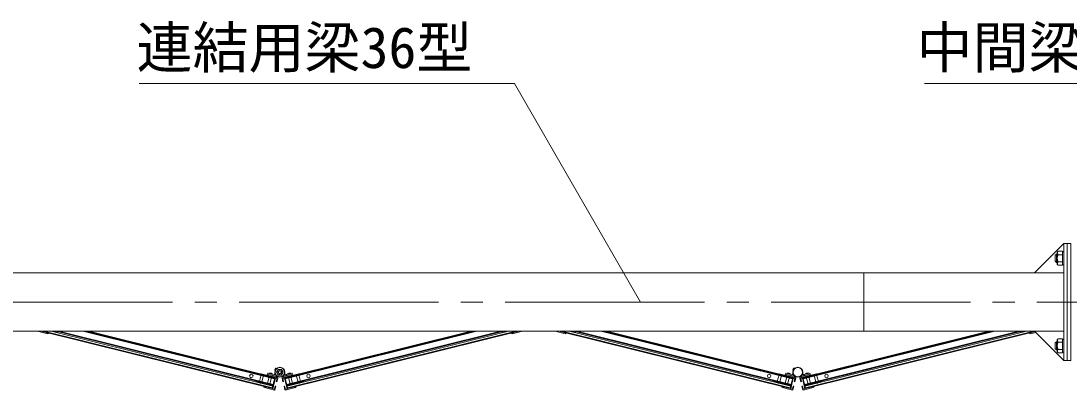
# Model space of a CAD drawing. Units: millimetres, scale not verified. Extents: x 35020 to 55145, y -14438 to 14438.
# Drawn here: x 39026 to 40823, y 11287 to 11919 of the extents above; entities that cross this region are included whole.
import ezdxf
from ezdxf.enums import TextEntityAlignment as Align

# ---------------------------------------------------------------- set-up
doc = ezdxf.new("R2010")
doc.units = ezdxf.units.MM
doc.header["$LTSCALE"] = 38
doc.linetypes.add('CHAIN2', pattern=[12, 9, -1, 1, -1])
doc.linetypes.add('DASHED1', pattern=[1.8, 1.2, -0.6])
for name, color, linetype, lineweight in [('0-6_ﾎﾞﾙﾄ類', 2, 'Continuous', 18), ('1-2_中間梁18', 7, 'Continuous', 18), ('1-3_通芯', 1, 'CHAIN2', 18), ('1-6_標準ﾊﾟﾈﾙ', 7, 'Continuous', 18), ('1-8_文字', 7, 'Continuous', 18), ('1-A_連結用梁36', 7, 'Continuous', 18)]:
    doc.layers.add(name, color=color, linetype=linetype, lineweight=lineweight)
doc.styles.add('ＭＳ ゴシック', font='')
doc.styles.get('ＭＳ ゴシック').set_extended_font_data('MS Gothic')

msp = doc.modelspace()

# ---------------------------------------------------------------- linework, layer by layer
at = {"layer": '0-6_ﾎﾞﾙﾄ類'}
for p, q in [((40801.1, 11519.5), (40799.1, 11517.5)), ((40801.1, 11505.5), (40801.1, 11519.5)), ((40802.5, 11519.5), (40801.1, 11519.5)), ((40802.5, 11523), (40804.12, 11524.62)), ((40802.5, 11502), (40802.5, 11523)), ((40799.1, 11507.5), (40799.1, 11517.5)), ((40801.1, 11505.5), (40799.1, 11507.5)), ((40802.5, 11518.3), (40799.9, 11518.3)), ((40802.5, 11506.7), (40799.9, 11506.7)), ((40802.5, 11505.5), (40801.1, 11505.5)), ((40802.5, 11502), (40804.12, 11500.38)), ((40804.12, 11518.55), (40811.5, 11518.55)), ((40804.12, 11506.45), (40811.5, 11506.45)), ((40801.1, 11369.5), (40799.1, 11367.5)), ((40799.1, 11357.5), (40799.1, 11367.5)), ((40801.1, 11355.5), (40799.1, 11357.5)), ((40802.5, 11368.3), (40799.9, 11368.3)), ((40801.1, 11355.5), (40801.1, 11369.5)), ((40802.5, 11369.5), (40801.1, 11369.5)), ((40802.5, 11373), (40804.12, 11374.62)), ((40802.5, 11352), (40802.5, 11373)), ((40804.12, 11368.55), (40811.5, 11368.55)), ((40802.5, 11356.7), (40799.9, 11356.7)), ((40802.5, 11355.5), (40801.1, 11355.5)), ((40802.5, 11352), (40804.12, 11350.38)), ((40804.12, 11356.45), (40811.5, 11356.45)), ((39472.68, 11322.17), (39475.57, 11317.18)), ((39466.93, 11312.17), (39464.03, 11317.18)), ((39472.68, 11312.17), (39466.93, 11312.17)), ((39475.57, 11317.18), (39472.68, 11312.17))]:
    msp.add_line(p, q, dxfattribs=at)
for points in [[(40804.12, 11524.62), (40811.5, 11524.62), (40811.5, 11500.38), (40804.12, 11500.38)], [(40804.12, 11374.62), (40811.5, 11374.62), (40811.5, 11350.38), (40804.12, 11350.38)], [(39464.03, 11317.18), (39466.93, 11322.17), (39472.68, 11322.17)]]:
    msp.add_lwpolyline(points, dxfattribs=at)
for points in [[(40811.5, 11501.5), (40811.5, 11523.5), (40813.8, 11523.5), (40813.8, 11501.5)], [(40811.5, 11351.5), (40811.5, 11373.5), (40813.8, 11373.5), (40813.8, 11351.5)]]:
    msp.add_lwpolyline(points, close=True, dxfattribs=at)
for radius in [4.9, 3, 2.45]:
    msp.add_circle((39469.8, 11317.18), radius, dxfattribs=at)
for centre, radius, start, end in [((40807.15, 11521.6), 4.28, 135, 225), ((40814.62, 11512.5), 12.12, 150, 210), ((40807.15, 11503.4), 4.28, 135, 225), ((40814.62, 11362.5), 12.12, 150, 210), ((40807.15, 11371.6), 4.28, 135, 225), ((40807.15, 11353.4), 4.28, 135, 225)]:
    msp.add_arc(centre, radius, start, end, dxfattribs=at)
at = {"layer": '1-2_中間梁18'}
msp.add_lwpolyline([(40825.8, 11337.5), (40825.8, 11537.5), (40819.8, 11537.5), (40819.8, 11337.5)], close=True, dxfattribs=at)
at = {"layer": '1-3_通芯'}
msp.add_line((37119.8, 11437.5), (47120.8, 11437.5), dxfattribs=at)
at = {"layer": '1-6_標準ﾊﾟﾈﾙ'}
for p, q in [((39053.97, 11387.5), (39071.1, 11383.25)), ((39060.23, 11387.5), (39072.9, 11384.35)), ((39065.2, 11387.5), (39456.85, 11290.48)), ((39085.93, 11385.98), (39088.85, 11385.25)), ((39086, 11387.5), (39089.2, 11386.7)), ((39089.2, 11386.7), (39088.85, 11385.25)), ((39091, 11387.5), (39458.33, 11296.47)), ((39132.15, 11387.5), (39460.72, 11306.1)), ((39807.45, 11387.5), (39478.88, 11306.1)), ((39848.6, 11387.5), (39481.27, 11296.47)), ((39874.4, 11387.5), (39482.75, 11290.48)), ((39853.6, 11387.5), (39850.4, 11386.7)), ((39850.4, 11386.7), (39850.75, 11385.25)), ((39853.68, 11385.98), (39850.75, 11385.25)), ((39879.38, 11387.5), (39866.7, 11384.35)), ((39885.62, 11387.5), (39868.5, 11383.25)), ((39941.97, 11387.5), (39959.1, 11383.25)), ((39948.22, 11387.5), (39960.9, 11384.35)), ((39953.2, 11387.5), (40344.85, 11290.48)), ((39973.93, 11385.98), (39976.85, 11385.25)), ((39974, 11387.5), (39977.2, 11386.7)), ((39977.2, 11386.7), (39976.85, 11385.25)), ((39979, 11387.5), (40346.32, 11296.47)), ((40020.15, 11387.5), (40348.72, 11306.1)), ((40695.45, 11387.5), (40366.88, 11306.1)), ((40736.6, 11387.5), (40369.28, 11296.47)), ((40762.4, 11387.5), (40370.75, 11290.48)), ((40741.6, 11387.5), (40738.4, 11386.7)), ((40738.4, 11386.7), (40738.75, 11385.25)), ((40741.68, 11385.98), (40738.75, 11385.25)), ((40764.5, 11386.8), (40754.7, 11384.35)), ((40765.75, 11385.55), (40756.5, 11383.25)), ((39462.85, 11323.98), (39461.12, 11321.52)), ((39464.25, 11323.62), (39463.55, 11324.1)), ((40350.85, 11323.98), (40349.12, 11321.52)), ((40352.25, 11323.62), (40351.55, 11324.1)), ((39436.75, 11313.28), (39436.97, 11314.25)), ((39461, 11307.25), (39436.75, 11313.28)), ((39437.58, 11314.6), (39465.72, 11307.62)), ((39449.07, 11315.88), (39448.6, 11313.92)), ((39465.83, 11309.68), (39448.6, 11313.92)), ((39462.7, 11312.5), (39449.07, 11315.88)), ((39461, 11307.25), (39458.05, 11295.33)), ((39461.25, 11320.82), (39461.93, 11320.35)), ((39461.3, 11317.18), (39461.3, 11312.85)), ((39466.1, 11307.02), (39464.6, 11300.95)), ((39473.5, 11307.02), (39475, 11300.95)), ((39473.78, 11309.68), (39491, 11313.92)), ((39502.03, 11314.6), (39473.88, 11307.62)), ((39476.9, 11312.5), (39490.53, 11315.88)), ((39478.3, 11317.18), (39478.3, 11312.85)), ((39478.6, 11307.25), (39502.85, 11313.28)), ((39478.6, 11307.25), (39481.55, 11295.33)), ((39479.85, 11313.22), (39480.32, 11311.3)), ((39490.53, 11315.88), (39491, 11313.92)), ((39502.85, 11313.28), (39502.62, 11314.25)), ((40324.75, 11313.28), (40324.97, 11314.25)), ((40349, 11307.25), (40324.75, 11313.28)), ((40325.57, 11314.6), (40353.72, 11307.62)), ((40337.07, 11315.88), (40336.6, 11313.92)), ((40353.82, 11309.68), (40336.6, 11313.92)), ((40350.7, 11312.5), (40337.07, 11315.88)), ((40349, 11307.25), (40346.05, 11295.33)), ((40349.25, 11320.82), (40349.92, 11320.35)), ((40349.3, 11317.18), (40349.3, 11312.85)), ((40354.1, 11307.02), (40352.6, 11300.95)), ((40361.5, 11307.02), (40363, 11300.95)), ((40361.78, 11309.68), (40379, 11313.92)), ((40390.03, 11314.6), (40361.88, 11307.62)), ((40364.9, 11312.5), (40378.53, 11315.88)), ((40366.3, 11317.18), (40366.3, 11312.85)), ((40366.6, 11307.25), (40390.85, 11313.28)), ((40366.6, 11307.25), (40369.55, 11295.33)), ((40367.85, 11313.22), (40368.32, 11311.3)), ((40378.53, 11315.88), (40379, 11313.92)), ((40390.85, 11313.28), (40390.62, 11314.25)), ((39428.93, 11302.52), (39428.58, 11301.08)), ((39431.47, 11300.35), (39428.58, 11301.08)), ((39458.05, 11295.33), (39428.93, 11302.52)), ((39441.18, 11297.95), (39440.82, 11298.55)), ((39457.7, 11293.85), (39441.18, 11297.95)), ((39456.55, 11289.3), (39442.25, 11292.85)), ((39460.57, 11286.75), (39443.33, 11291.02)), ((39457.7, 11293.85), (39456.55, 11289.3)), ((39462.67, 11293.2), (39461.17, 11287.12)), ((39461.7, 11293.42), (39462.67, 11293.2)), ((39463.62, 11301.2), (39464.6, 11300.95)), ((39475.97, 11301.2), (39475, 11300.95)), ((39477.9, 11293.42), (39476.93, 11293.2)), ((39476.93, 11293.2), (39478.43, 11287.12)), ((39479.03, 11286.75), (39496.27, 11291.02)), ((39481.55, 11295.33), (39510.67, 11302.52)), ((39481.9, 11293.85), (39498.42, 11297.95)), ((39481.9, 11293.85), (39483.05, 11289.3)), ((39483.05, 11289.3), (39497.35, 11292.85)), ((39498.42, 11297.95), (39498.78, 11298.55)), ((39508.12, 11300.35), (39511.02, 11301.08)), ((39510.67, 11302.52), (39511.02, 11301.08)), ((40316.92, 11302.52), (40316.57, 11301.08)), ((40319.47, 11300.35), (40316.57, 11301.08)), ((40346.05, 11295.33), (40316.92, 11302.52)), ((40329.18, 11297.95), (40328.83, 11298.55)), ((40345.7, 11293.85), (40329.18, 11297.95)), ((40344.55, 11289.3), (40330.25, 11292.85)), ((40348.57, 11286.75), (40331.32, 11291.02)), ((40345.7, 11293.85), (40344.55, 11289.3)), ((40350.68, 11293.2), (40349.18, 11287.12)), ((40349.7, 11293.42), (40350.68, 11293.2)), ((40351.62, 11301.2), (40352.6, 11300.95)), ((40363.98, 11301.2), (40363, 11300.95)), ((40365.9, 11293.42), (40364.93, 11293.2)), ((40364.93, 11293.2), (40366.43, 11287.12)), ((40367.03, 11286.75), (40384.28, 11291.02)), ((40369.55, 11295.33), (40398.67, 11302.52)), ((40369.9, 11293.85), (40386.43, 11297.95)), ((40369.9, 11293.85), (40371.05, 11289.3)), ((40371.05, 11289.3), (40385.35, 11292.85)), ((40386.43, 11297.95), (40386.78, 11298.55)), ((40396.12, 11300.35), (40399.03, 11301.08)), ((40398.67, 11302.52), (40399.03, 11301.08))]:
    msp.add_line(p, q, dxfattribs=at)
at = {"layer": '1-6_標準ﾊﾟﾈﾙ', "color": 4, "linetype": 'DASHED1', "lineweight": 9}
for p, q in [((39083.33, 11387.5), (39083.22, 11387.15)), ((39856.27, 11387.5), (39856.38, 11387.15)), ((39971.32, 11387.5), (39971.22, 11387.15)), ((40744.28, 11387.5), (40744.38, 11387.15)), ((39437.62, 11313.05), (39434.65, 11301.12)), ((39441.7, 11312.05), (39438.72, 11300.1)), ((39451.2, 11309.68), (39448.25, 11297.75)), ((39451.57, 11311.15), (39451.2, 11309.68)), ((39455.28, 11308.67), (39452.33, 11296.73)), ((39455.65, 11310.12), (39455.28, 11308.67)), ((39483.95, 11310.12), (39484.32, 11308.67)), ((39484.32, 11308.67), (39487.27, 11296.73)), ((39488.03, 11311.15), (39488.4, 11309.68)), ((39488.4, 11309.68), (39491.35, 11297.75)), ((39497.9, 11312.05), (39500.88, 11300.1)), ((39501.97, 11313.05), (39504.95, 11301.12)), ((40325.62, 11313.05), (40322.65, 11301.12)), ((40329.7, 11312.05), (40326.73, 11300.1)), ((40339.2, 11309.68), (40336.25, 11297.75)), ((40339.58, 11311.15), (40339.2, 11309.68)), ((40343.28, 11308.67), (40340.32, 11296.73)), ((40343.65, 11310.12), (40343.28, 11308.67)), ((40371.95, 11310.12), (40372.32, 11308.67)), ((40372.32, 11308.67), (40375.28, 11296.73)), ((40376.03, 11311.15), (40376.4, 11309.68)), ((40376.4, 11309.68), (40379.35, 11297.75)), ((40385.9, 11312.05), (40388.88, 11300.1)), ((40389.97, 11313.05), (40392.95, 11301.12)), ((39434.65, 11301.12), (39434.42, 11300.15)), ((39438.72, 11300.1), (39438.5, 11299.12)), ((39500.88, 11300.1), (39501.1, 11299.12)), ((39504.95, 11301.12), (39505.18, 11300.15)), ((40322.65, 11301.12), (40322.43, 11300.15)), ((40326.73, 11300.1), (40326.5, 11299.12)), ((40388.88, 11300.1), (40389.1, 11299.12)), ((40392.95, 11301.12), (40393.18, 11300.15))]:
    msp.add_line(p, q, dxfattribs=at)
at = {"layer": '1-6_標準ﾊﾟﾈﾙ'}
for points in [[(39060.23, 11387.5), (39456.55, 11289.3), (39461.3, 11308.42), (39142.12, 11387.5)], [(39065.2, 11387.5), (39456.85, 11290.48), (39457.57, 11293.38), (39077.68, 11387.5)], [(39085.93, 11385.98), (39085.57, 11386.58), (39081.85, 11387.5)], [(39086, 11387.5), (39458.05, 11295.33), (39461, 11307.25), (39137.15, 11387.5)], [(39879.38, 11387.5), (39483.05, 11289.3), (39478.3, 11308.42), (39797.47, 11387.5)], [(39853.6, 11387.5), (39481.55, 11295.33), (39478.6, 11307.25), (39802.45, 11387.5)], [(39874.4, 11387.5), (39482.75, 11290.48), (39482.03, 11293.38), (39861.93, 11387.5)], [(39853.68, 11385.98), (39854.03, 11386.58), (39857.75, 11387.5)], [(39948.22, 11387.5), (40344.55, 11289.3), (40349.3, 11308.42), (40030.12, 11387.5)], [(39953.2, 11387.5), (40344.85, 11290.48), (40345.57, 11293.38), (39965.67, 11387.5)], [(39973.93, 11385.98), (39973.57, 11386.58), (39969.85, 11387.5)], [(39974, 11387.5), (40346.05, 11295.33), (40349, 11307.25), (40025.15, 11387.5)], [(40764.5, 11386.8), (40371.05, 11289.3), (40366.3, 11308.42), (40685.47, 11387.5)], [(40741.6, 11387.5), (40369.55, 11295.33), (40366.6, 11307.25), (40690.45, 11387.5)], [(40762.4, 11387.5), (40370.75, 11290.48), (40370.03, 11293.38), (40749.92, 11387.5)], [(40741.68, 11385.98), (40742.03, 11386.58), (40745.75, 11387.5)], [(39461.7, 11293.42), (39460.45, 11288.35), (39457.52, 11289.05), (39461.98, 11307.02), (39464.9, 11306.3), (39463.62, 11301.2)], [(39477.9, 11293.42), (39479.15, 11288.35), (39482.08, 11289.05), (39477.62, 11307.02), (39474.7, 11306.3), (39475.97, 11301.2)], [(40349.7, 11293.42), (40348.45, 11288.35), (40345.53, 11289.05), (40349.97, 11307.02), (40352.9, 11306.3), (40351.62, 11301.2)], [(40365.9, 11293.42), (40367.15, 11288.35), (40370.07, 11289.05), (40365.62, 11307.02), (40362.7, 11306.3), (40363.98, 11301.2)], [(39431.47, 11300.35), (39432.07, 11300.73), (39440.82, 11298.55)], [(39508.12, 11300.35), (39507.53, 11300.73), (39498.78, 11298.55)], [(40319.47, 11300.35), (40320.08, 11300.73), (40328.83, 11298.55)], [(40396.12, 11300.35), (40395.53, 11300.73), (40386.78, 11298.55)]]:
    msp.add_lwpolyline(points, dxfattribs=at)
for points in [[(39464.12, 11310.1), (39448.6, 11313.92), (39448.12, 11312), (39463.65, 11308.15)], [(39475.48, 11310.1), (39491, 11313.92), (39491.47, 11312), (39475.95, 11308.15)], [(40352.12, 11310.1), (40336.6, 11313.92), (40336.12, 11312), (40351.65, 11308.15)], [(40363.47, 11310.1), (40379, 11313.92), (40379.47, 11312), (40363.95, 11308.15)]]:
    msp.add_lwpolyline(points, close=True, dxfattribs=at)
for centre, radius in [((39469.8, 11317.18), 8.5), ((39469.8, 11317.18), 8), ((40357.8, 11317.18), 8.5), ((40357.8, 11317.18), 8), ((39420.7, 11310.9), 3), ((39518.9, 11310.9), 3), ((40308.7, 11310.9), 3), ((40406.9, 11310.9), 3)]:
    msp.add_circle(centre, radius, dxfattribs=at)
for centre, radius, start, end in [((39071.45, 11384.73), 1.5, 256.084, 346.084), ((39083, 11394.95), 8.5, 241.075, 284.157), ((39856.6, 11394.95), 8.5, 255.843, 298.925), ((39868.15, 11384.73), 1.5, 193.916, 283.916), ((39959.45, 11384.73), 1.5, 256.084, 346.084), ((39971, 11394.95), 8.5, 241.075, 284.157), ((40744.6, 11394.95), 8.5, 255.843, 298.925), ((40756.15, 11384.73), 1.5, 193.916, 283.916), ((39461.53, 11321.25), 0.5, 145, 235), ((39463.25, 11323.7), 0.5, 55, 145), ((40349.53, 11321.25), 0.5, 145, 235), ((40351.25, 11323.7), 0.5, 55, 145), ((39437.47, 11314.12), 0.5, 76.084, 166.084), ((39452.75, 11307.25), 8.5, 48.012, 104.157), ((39465.62, 11307.15), 0.5, 346.084, 76.084), ((39473.98, 11307.15), 0.5, 103.916, 193.916), ((39486.85, 11307.25), 8.5, 75.843, 131.988), ((39502.12, 11314.12), 0.5, 13.916, 103.916), ((40325.47, 11314.12), 0.5, 76.084, 166.084), ((40340.75, 11307.25), 8.5, 48.012, 104.157), ((40353.62, 11307.15), 0.5, 346.084, 76.084), ((40361.97, 11307.15), 0.5, 103.916, 193.916), ((40374.85, 11307.25), 8.5, 75.843, 131.988), ((40390.12, 11314.12), 0.5, 13.916, 103.916), ((39438.25, 11306.92), 8.5, 228.012, 284.157), ((39443.7, 11292.48), 1.5, 166.084, 256.084), ((39460.68, 11287.25), 0.5, 256.084, 346.084), ((39478.92, 11287.25), 0.5, 193.916, 283.916), ((39495.9, 11292.48), 1.5, 283.916, 13.916), ((39501.35, 11306.92), 8.5, 255.843, 311.988), ((40326.25, 11306.92), 8.5, 228.012, 284.157), ((40331.7, 11292.48), 1.5, 166.084, 256.084), ((40348.68, 11287.25), 0.5, 256.084, 346.084), ((40366.93, 11287.25), 0.5, 193.916, 283.916), ((40383.9, 11292.48), 1.5, 283.916, 13.916), ((40389.35, 11306.92), 8.5, 255.843, 311.988)]:
    msp.add_arc(centre, radius, start, end, dxfattribs=at)
at = {"layer": '1-8_文字'}
for p, q in [((39228.68, 11811.83), (39871.45, 11811.83)), ((39871.8, 11811.83), (39871.45, 11811.83)), ((40087.92, 11437.5), (39871.8, 11811.83)), ((40575, 11811.83), (41099.72, 11811.83))]:
    msp.add_line(p, q, dxfattribs=at)
at = {"layer": '1-A_連結用梁36'}
msp.add_line((40470.85, 11387.5), (40470.85, 11487.5), dxfattribs=at)
for points in [[(40813.8, 11487.5), (40763.8, 11487.5), (40813.8, 11537.5)], [(40813.8, 11337.5), (40813.8, 11537.5), (40819.8, 11537.5), (40819.8, 11337.5)], [(40813.8, 11387.5), (37119.8, 11387.5), (37119.8, 11487.5), (40813.8, 11487.5)], [(40813.8, 11387.5), (40763.8, 11387.5), (40813.8, 11337.5)]]:
    msp.add_lwpolyline(points, close=True, dxfattribs=at)

# ---------------------------------------------------------------- texts
at = {"layer": '1-8_文字', "style": 'ＭＳ ゴシック'}
for s, p in [('連結用梁36型', (39224, 11817.23)), ('中間梁18型', (40561.38, 11817.23))]:
    msp.add_text(s, height=70.38, dxfattribs=at).set_placement(p, align=Align.BOTTOM_LEFT)

doc.saveas('drawing.dxf')
